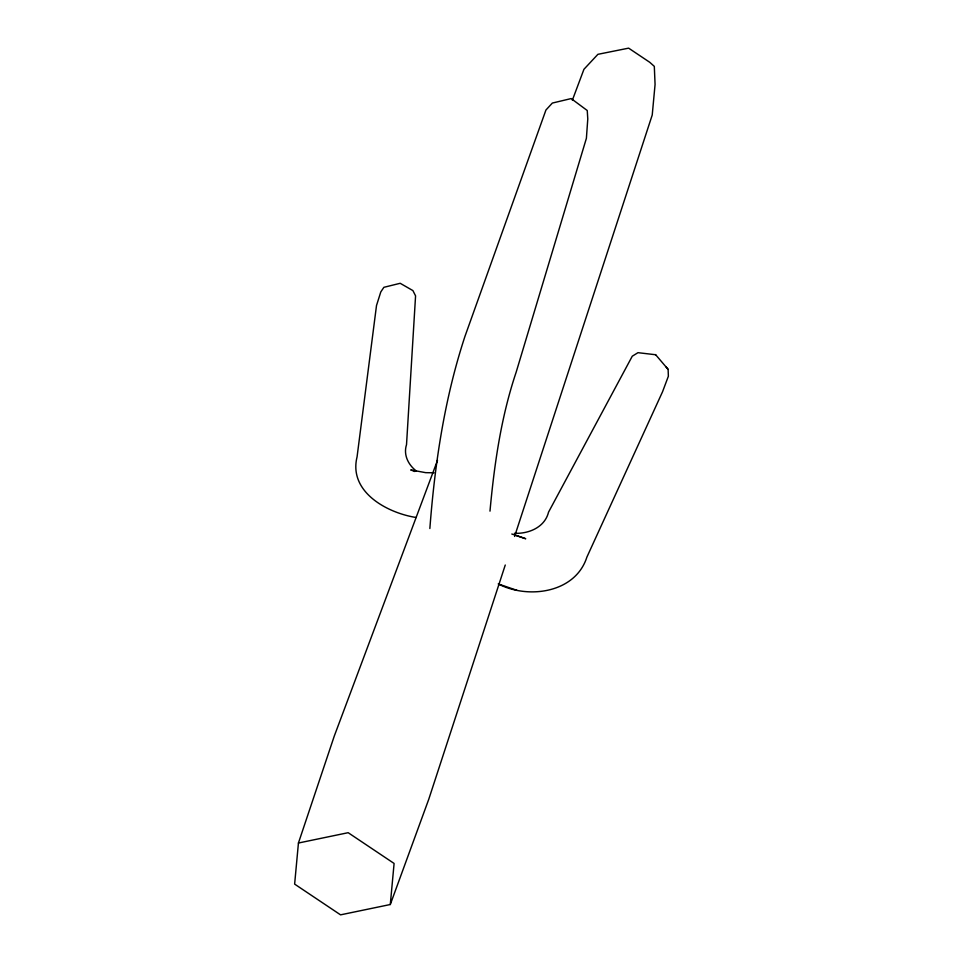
<?xml version="1.0" encoding="UTF-8"?>
<svg xmlns="http://www.w3.org/2000/svg" width="963" height="963" viewBox="0 0 963 963"><rect width="100%" height="100%" fill="white"/><g stroke="black" fill="none" stroke-linecap="round" stroke-linejoin="round"><path stroke-width="1.44" d="M429.859 528.518C434.831 463.552 444.545 398.321 464.985 336.292L545.937 110.023L552.341 103.065L571.167 98.575L587.249 110.516L587.779 118.955L586.395 138.299L516.192 372.091C501.085 416.919 494.296 464.178 489.986 511.148M437.515 460.35L334.281 736.057L298.434 843.022L294.63 884.106L340.553 914.85L390.292 904.522L428.752 799.302L505.262 565.016M390.292 904.522L394.096 863.45L348.173 832.694L298.434 843.022M514.591 536.439L652.228 115.006L655.069 84.467L654.31 66.363L649.736 62.282L628.634 48.15L597.903 54.325L583.939 69.288L572.347 100.236M514.374 533.297C528.675 533.971 544.841 527.351 548.537 512.16L632.258 356.214L637.975 352.675L655.671 354.745M434.048 472.797L425.682 472.664L410.744 469.908L414.764 471.497M498.605 584.12C528.615 599.443 575.489 592.859 586.876 557.144L662.544 391.76L668.37 376.232L668.117 369.371L666.023 366.903M416.185 517.504C387.138 512.966 348.317 491.912 357.068 456.859L376.509 305.512L380.794 291.933L383.888 287.311L400.187 283.291L412.91 290.597L415.571 295.87L406.518 444.641C403.22 454.909 408.288 464.828 416.413 471.088M511.81 534.02L525.738 538.75L515.049 535.079M498.232 583.915L516.938 590.343M655.49 354.54L668.117 369.371"/></g></svg>
